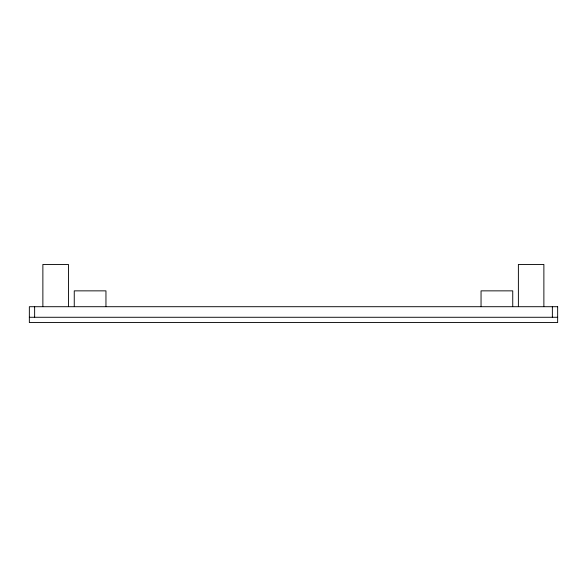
<?xml version="1.0" encoding="UTF-8"?>
<svg xmlns="http://www.w3.org/2000/svg" width="587" height="587" viewBox="0 0 587 587"><rect width="100%" height="100%" fill="white"/><g stroke="black" fill="none" stroke-linecap="round" stroke-linejoin="round"><path stroke-width="0.88" d="M29.35 317.274L557.65 317.274M552.367 306.707L552.367 317.274M543.878 306.341L543.878 264.443L518.387 264.443L518.387 306.341M512.745 306.341L512.745 290.858L481.047 290.858L481.047 306.341M105.954 306.341L105.954 290.858L74.255 290.858L74.255 306.341M68.444 306.341L68.444 264.443L42.873 264.443L42.873 306.341M34.633 306.707L34.633 317.274M557.65 306.707L29.35 306.707L29.35 322.557L557.65 322.557L557.65 306.707"/></g></svg>
